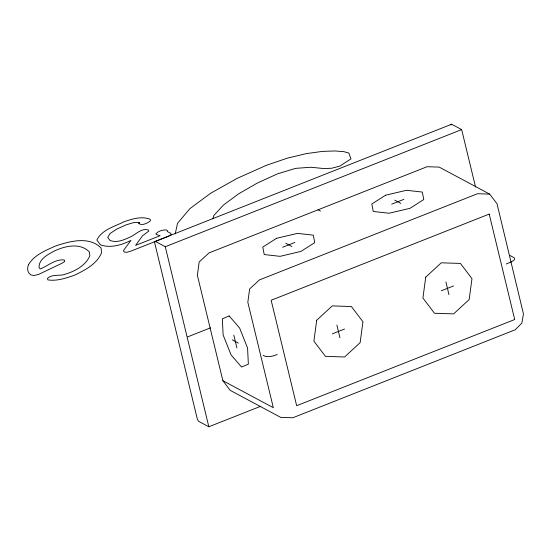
<?xml version="1.0" encoding="UTF-8"?>
<svg xmlns="http://www.w3.org/2000/svg" width="551" height="551" viewBox="0 0 551 551"><rect width="100%" height="100%" fill="white"/><g stroke="black" fill="none" stroke-linecap="round" stroke-linejoin="round"><path stroke-width="0.83" d="M175.211 233.927L177.498 223.362L189.888 208.664L210.572 193.311L236.958 178.469L266.257 165.355L287.477 158.109L306.335 153.626L322.211 151.422L334.788 150.953L343.831 151.663L348.817 153.02L350.966 158.908L339.822 166.113L331.668 168.241L324.084 168.572L310.805 167.256L295.632 168.351L277.525 173.847L257.338 183.056L238.693 193.794L223.582 204.924L213.884 215.448L212.879 218.713M260.761 406.245L208.836 426.77L198.828 421.425A3.099 1.068 68.4 0 1 197.21 418.608L154.741 243.046A3.099 1.068 68.4 0 1 155.272 241.379L451.648 124.23L461.655 129.588L475.568 187.099M155.272 241.379L165.279 246.731L461.655 129.588M282.649 247.268L294.875 242.44M391.678 204.18L403.897 199.352M187.733 336.84L210.53 327.831M277.222 354.472L275.645 355.099A8.43 2.982 -13.6 0 1 264.618 356.049L263.192 355.285M506.176 263.984L510.123 262.421A8.43 2.982 -13.6 0 0 513.814 257.551L509.537 255.258M332.315 333.858L344.533 329.03M441.337 290.763L453.556 285.935M489.681 194.117L477.524 193.718L259.473 279.901L249.61 289.006L247.826 302.279L273.33 407.699L222.88 380.7L197.375 275.28L199.166 262.007L209.029 252.902L427.073 166.719L439.237 167.111L489.681 194.117L497.023 203.78L523.45 313.946L521.859 323.134L515.213 329.767L292.829 417.761L280.666 417.369L230.215 390.363L222.88 380.7M394.743 200.137L400.832 203.395M318.051 209.807L320.496 211.116M285.714 243.225L291.81 246.483M232.308 339.857L238.397 343.121M445.904 281.988L448.982 294.709M336.881 325.076L339.96 337.804M233.81 335.125L236.889 347.853M165.279 246.731L208.836 426.77M451.062 124.974A3.099 1.068 68.4 0 1 451.648 124.23M316.708 320.234L313.898 341.138L325.448 356.359L344.602 356.986L360.134 342.646L362.951 321.75L351.393 306.528L332.246 305.901L316.708 320.234M425.73 277.146L422.92 298.043L434.47 313.264L453.625 313.891L469.156 299.551L471.973 278.654L460.422 263.433L441.268 262.806L425.73 277.146M138.886 223.238L138.804 223.658C142.316 225.827 147.337 223.382 150.196 220.979L150.499 219.911L149.734 219.064C141.283 216.04 132.212 218.961 124.099 221.729C114.505 226.626 101.969 229.581 96.845 240.029L100.468 244.837C110.599 248.453 121.716 244.988 130.973 240.388L124.189 249.513L123.527 250.946L124.271 252.076L126.771 252.303L130.649 251.215L168.448 236.276L171.189 234.616L170.748 233.355L167.208 231.461L167.463 230.745L166.65 229.987C162.896 229.746 158.399 230.793 155.926 233.817L156.147 234.375L160.065 235.711L135.601 245.381L142.516 235.8L148.839 231.021L148.439 230.015C141.821 227.852 136.738 233.693 131.393 236.427C124.912 239.533 117.246 243.266 110 240.456L107.714 237.391L110.069 233.562L116.364 229.292L125.972 224.898L133.721 222.576L139.575 222.583L138.886 223.238M28.618 264.514C26.875 268.027 27.288 272.876 30.966 274.963L34.121 275.507L38.598 274.426L61.588 263.44L64.784 261.463L64.302 259.976C55.486 258.853 48.095 265.823 40.278 268.943L39.093 267.634C38.515 259.307 47.751 254.59 54.019 251.166C64.715 246.021 80.047 242.357 89.345 251.903L89.861 255.781C85.253 266.367 73.641 271.884 63.089 274.859C57.779 275.714 51.911 274.419 47.482 278.331L47.841 279.894C56.87 281.313 65.948 278.145 74.392 275.266L74.516 275.211C84.992 270.155 96.859 264.101 101.57 252.771L101.067 247.964C89.124 235.945 69.646 241.214 55.499 246.015C45.657 250.464 34.438 254.803 28.618 264.514M276.54 238.314L262.779 247.089L264.232 254.548L280.06 256.339L300.984 251.401L314.745 242.626L313.292 235.16L297.464 233.376L276.54 238.314M385.562 195.219L371.801 203.994L373.261 211.46L389.082 213.244L410.006 208.306L423.774 199.538L422.314 192.072L406.486 190.281L385.562 195.219M229.175 315.95L222.342 318.802L223.127 334.946L231.076 354.927L241.531 367.028L248.363 364.177L247.571 348.032L239.623 328.052L229.175 315.95M489.205 214.091L271.161 300.274L296.665 405.701L514.71 319.511L489.205 214.091"/></g></svg>
